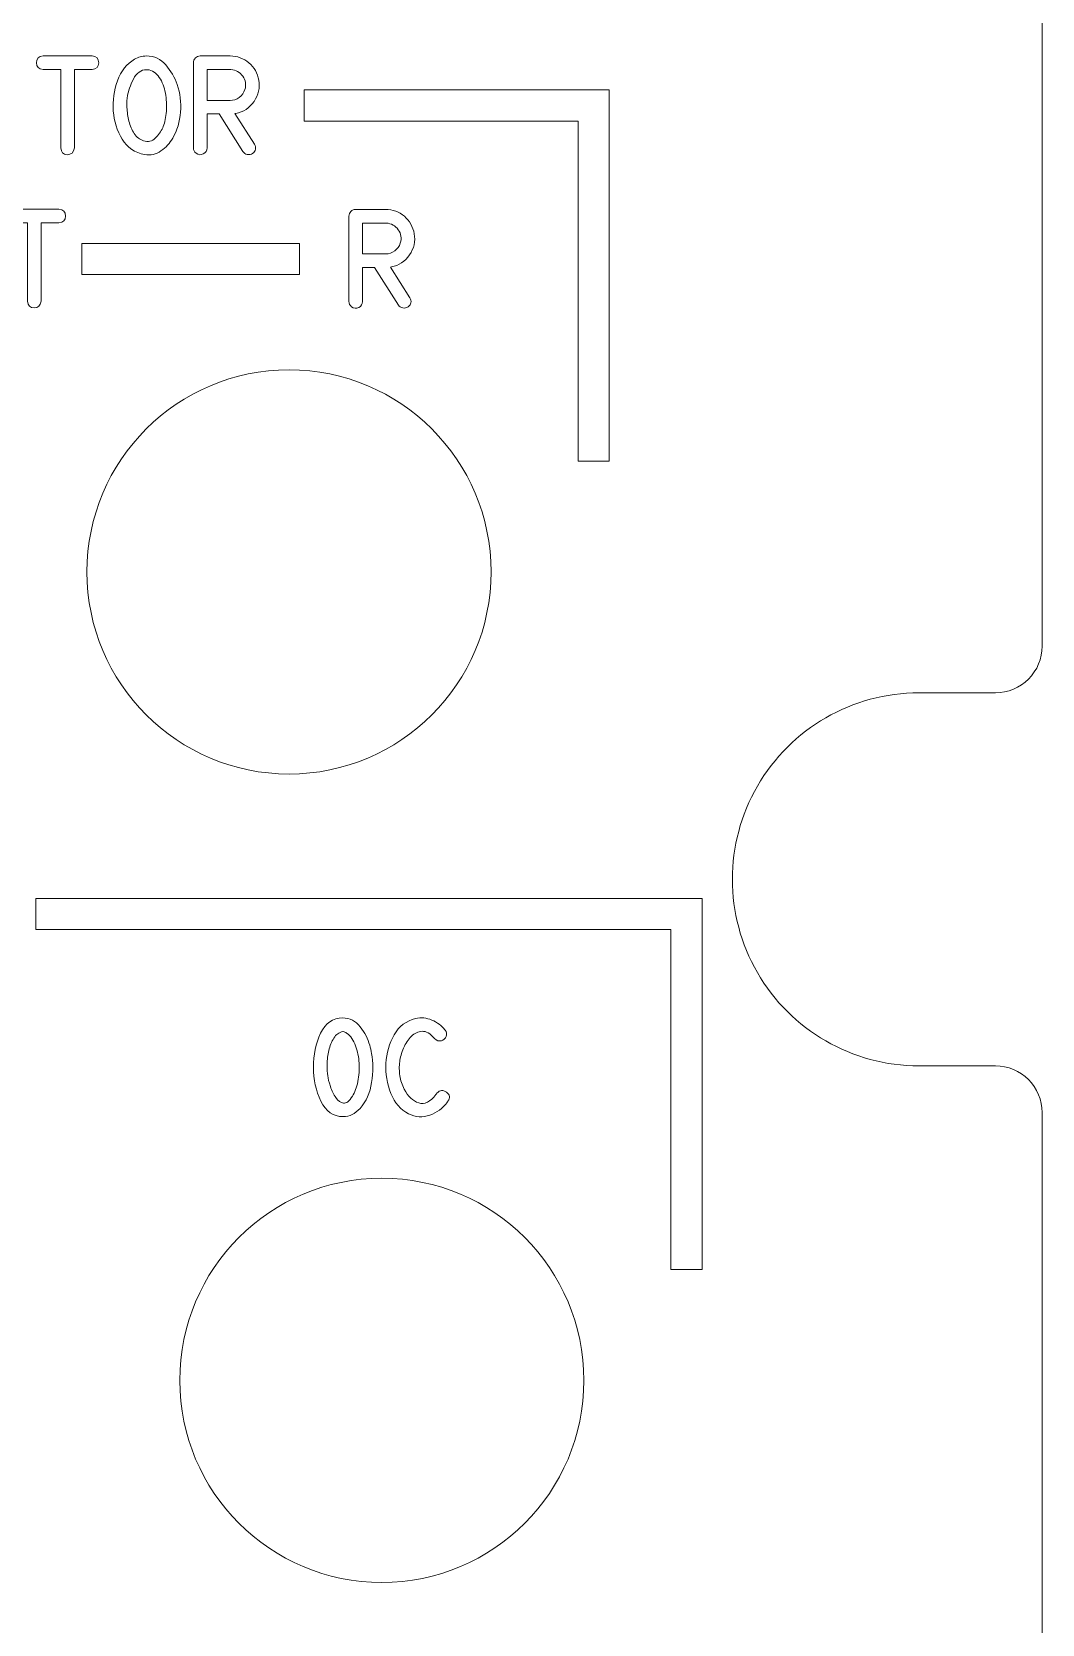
# Model space of a CAD drawing. Header units: millimetres. Extents: x -72 to 72, y -123 to 123.
# Drawn here: x 39.7 to 72.2, y -66.8 to -15.6 of the extents above; entities that cross this region are included whole.
import ezdxf

# ---------------------------------------------------------------- set-up
doc = ezdxf.new("R2010")
doc.units = ezdxf.units.MM
doc.header["$MEASUREMENT"] = 0
doc.layers.add('Layer 1', color=7, linetype='Continuous')

msp = doc.modelspace()

# ---------------------------------------------------------------- linework, layer by layer
at = {"layer": 'Layer 1', "color": 240, "lineweight": 9}
msp.add_lwpolyline([(41.3339, -23.4137), (48.3339, -23.4137), (48.3339, -22.4137), (41.3339, -22.4137), (41.3339, -23.4137)], close=True, dxfattribs=at)
at = {"layer": 'Layer 1', "color": 250, "lineweight": 9}
for centre in [(48, -32.975), (50.9853, -58.975)]:
    msp.add_ellipse(centre, major_axis=(0, 6.5), ratio=1, dxfattribs=at)
at = {"layer": 'Layer 1', "lineweight": 9}
msp.add_open_spline([(70.725, 123.025), (70.725, 123.025), (-70.725, 123.025), (-70.725, 123.025), (-70.725, 123.025), (-71.1231, 123.0247), (-71.5047, 122.8663), (-71.786, 122.5847), (-71.786, 122.5847), (-72.0673, 122.303), (-72.2252, 121.923), (-72.225, 121.525), (-72.225, 121.525), (-72.225, 121.525), (-72.225, 117.0375), (-72.225, 117.0375), (-72.225, 117.0375), (-72.2247, 116.6394), (-72.0664, 116.2577), (-71.7847, 115.9764), (-71.7847, 115.9764), (-71.503, 115.6951), (-71.1231, 115.5372), (-70.725, 115.5375), (-70.725, 115.5375), (-70.725, 115.5375), (-68.2625, 115.5375), (-68.2625, 115.5375), (-68.2625, 115.5375), (-66.1189, 115.5375), (-64.1381, 114.3939), (-63.0663, 112.5375), (-63.0663, 112.5375), (-61.9945, 110.6811), (-61.9945, 108.3939), (-63.0663, 106.5375), (-63.0663, 106.5375), (-64.1381, 104.6811), (-66.1189, 103.5375), (-68.2625, 103.5375), (-68.2625, 103.5375), (-68.2625, 103.5375), (-70.725, 103.5375), (-70.725, 103.5375), (-70.725, 103.5375), (-71.1231, 103.5372), (-71.5047, 103.3788), (-71.786, 103.0972), (-71.786, 103.0972), (-72.0673, 102.8155), (-72.2252, 102.4355), (-72.225, 102.0375), (-72.225, 102.0375), (-72.225, 102.0375), (-72.225, 50.3625), (-72.225, 50.3625), (-72.225, 50.3625), (-72.2247, 49.9644), (-72.0664, 49.5827), (-71.7847, 49.3014), (-71.7847, 49.3014), (-71.503, 49.0201), (-71.1231, 48.8622), (-70.725, 48.8625), (-70.725, 48.8625), (-70.725, 48.8625), (-68.2625, 48.8625), (-68.2625, 48.8625), (-68.2625, 48.8625), (-66.1189, 48.8625), (-64.1381, 47.7189), (-63.0663, 45.8625), (-63.0663, 45.8625), (-61.9945, 44.0061), (-61.9945, 41.7189), (-63.0663, 39.8625), (-63.0663, 39.8625), (-64.1381, 38.0061), (-66.1189, 36.8625), (-68.2625, 36.8625), (-68.2625, 36.8625), (-68.2625, 36.8625), (-70.725, 36.8625), (-70.725, 36.8625), (-70.725, 36.8625), (-71.1231, 36.8622), (-71.5047, 36.7038), (-71.786, 36.4222), (-71.786, 36.4222), (-72.0673, 36.1405), (-72.2252, 35.7605), (-72.225, 35.3625), (-72.225, 35.3625), (-72.225, 35.3625), (-72.225, -35.3625), (-72.225, -35.3625), (-72.225, -35.3625), (-72.2247, -35.7606), (-72.0664, -36.1423), (-71.7847, -36.4236), (-71.7847, -36.4236), (-71.503, -36.7049), (-71.1231, -36.8628), (-70.725, -36.8625), (-70.725, -36.8625), (-70.725, -36.8625), (-68.2625, -36.8625), (-68.2625, -36.8625), (-68.2625, -36.8625), (-66.1189, -36.8625), (-64.1381, -38.0061), (-63.0663, -39.8625), (-63.0663, -39.8625), (-61.9945, -41.7189), (-61.9945, -44.0061), (-63.0663, -45.8625), (-63.0663, -45.8625), (-64.1381, -47.7189), (-66.1189, -48.8625), (-68.2625, -48.8625), (-68.2625, -48.8625), (-68.2625, -48.8625), (-70.725, -48.8625), (-70.725, -48.8625), (-70.725, -48.8625), (-71.1231, -48.8628), (-71.5047, -49.0212), (-71.786, -49.3028), (-71.786, -49.3028), (-72.0673, -49.5845), (-72.2252, -49.9645), (-72.225, -50.3625), (-72.225, -50.3625), (-72.225, -50.3625), (-72.225, -102.0375), (-72.225, -102.0375), (-72.225, -102.0375), (-72.2247, -102.4356), (-72.0664, -102.8173), (-71.7847, -103.0986), (-71.7847, -103.0986), (-71.503, -103.3799), (-71.1231, -103.5378), (-70.725, -103.5375), (-70.725, -103.5375), (-70.725, -103.5375), (-68.2625, -103.5375), (-68.2625, -103.5375), (-68.2625, -103.5375), (-66.1189, -103.5375), (-64.1381, -104.6811), (-63.0663, -106.5375), (-63.0663, -106.5375), (-61.9945, -108.3939), (-61.9945, -110.6811), (-63.0663, -112.5375), (-63.0663, -112.5375), (-64.1381, -114.3939), (-66.1189, -115.5375), (-68.2625, -115.5375), (-68.2625, -115.5375), (-68.2625, -115.5375), (-70.725, -115.5375), (-70.725, -115.5375), (-70.725, -115.5375), (-71.1231, -115.5378), (-71.5047, -115.6962), (-71.786, -115.9778), (-71.786, -115.9778), (-72.0673, -116.2595), (-72.2252, -116.6395), (-72.225, -117.0375), (-72.225, -117.0375), (-72.225, -117.0375), (-72.225, -121.525), (-72.225, -121.525), (-72.225, -121.525), (-72.2247, -121.9231), (-72.0664, -122.3048), (-71.7847, -122.5861), (-71.7847, -122.5861), (-71.503, -122.8674), (-71.1231, -123.0253), (-70.725, -123.025), (-70.725, -123.025), (-70.725, -123.025), (70.725, -123.025), (70.725, -123.025), (70.725, -123.025), (71.1231, -123.0248), (71.5048, -122.8664), (71.7861, -122.5847), (71.7861, -122.5847), (72.0674, -122.3031), (72.2253, -121.9231), (72.225, -121.525), (72.225, -121.525), (72.225, -121.525), (72.225, -117.0375), (72.225, -117.0375), (72.225, -117.0375), (72.2248, -116.6395), (72.0664, -116.2578), (71.7847, -115.9765), (71.7847, -115.9765), (71.5031, -115.6952), (71.1231, -115.5373), (70.725, -115.5375), (70.725, -115.5375), (70.725, -115.5375), (68.2625, -115.5375), (68.2625, -115.5375), (68.2625, -115.5375), (66.1189, -115.5375), (64.1382, -114.3939), (63.0664, -112.5375), (63.0664, -112.5375), (61.9946, -110.6811), (61.9946, -108.3939), (63.0664, -106.5375), (63.0664, -106.5375), (64.1382, -104.6811), (66.1189, -103.5375), (68.2625, -103.5375), (68.2625, -103.5375), (68.2625, -103.5375), (70.725, -103.5375), (70.725, -103.5375), (70.725, -103.5375), (71.1231, -103.5373), (71.5048, -103.3789), (71.7861, -103.0972), (71.7861, -103.0972), (72.0674, -102.8156), (72.2253, -102.4356), (72.225, -102.0375), (72.225, -102.0375), (72.225, -102.0375), (72.225, -50.3625), (72.225, -50.3625), (72.225, -50.3625), (72.2248, -49.9645), (72.0664, -49.5828), (71.7847, -49.3015), (71.7847, -49.3015), (71.5031, -49.0202), (71.1231, -48.8623), (70.725, -48.8625), (70.725, -48.8625), (70.725, -48.8625), (68.2625, -48.8625), (68.2625, -48.8625), (68.2625, -48.8625), (66.1189, -48.8625), (64.1382, -47.7189), (63.0664, -45.8625), (63.0664, -45.8625), (61.9946, -44.0061), (61.9946, -41.7189), (63.0664, -39.8625), (63.0664, -39.8625), (64.1382, -38.0061), (66.1189, -36.8625), (68.2625, -36.8625), (68.2625, -36.8625), (68.2625, -36.8625), (70.725, -36.8625), (70.725, -36.8625), (70.725, -36.8625), (71.1231, -36.8623), (71.5048, -36.7039), (71.7861, -36.4222), (71.7861, -36.4222), (72.0674, -36.1406), (72.2253, -35.7606), (72.225, -35.3625), (72.225, -35.3625), (72.225, -35.3625), (72.225, 35.3625), (72.225, 35.3625), (72.225, 35.3625), (72.2248, 35.7605), (72.0664, 36.1422), (71.7847, 36.4235), (71.7847, 36.4235), (71.5031, 36.7048), (71.1231, 36.8627), (70.725, 36.8625), (70.725, 36.8625), (70.725, 36.8625), (68.2625, 36.8625), (68.2625, 36.8625), (68.2625, 36.8625), (66.1189, 36.8625), (64.1382, 38.0061), (63.0664, 39.8625), (63.0664, 39.8625), (61.9946, 41.7189), (61.9946, 44.0061), (63.0664, 45.8625), (63.0664, 45.8625), (64.1382, 47.7189), (66.1189, 48.8625), (68.2625, 48.8625), (68.2625, 48.8625), (68.2625, 48.8625), (70.725, 48.8625), (70.725, 48.8625), (70.725, 48.8625), (71.1231, 48.8627), (71.5048, 49.0211), (71.7861, 49.3028), (71.7861, 49.3028), (72.0674, 49.5844), (72.2253, 49.9644), (72.225, 50.3625), (72.225, 50.3625), (72.225, 50.3625), (72.225, 102.0375), (72.225, 102.0375), (72.225, 102.0375), (72.2248, 102.4355), (72.0664, 102.8172), (71.7847, 103.0985), (71.7847, 103.0985), (71.5031, 103.3798), (71.1231, 103.5377), (70.725, 103.5375), (70.725, 103.5375), (70.725, 103.5375), (68.2625, 103.5375), (68.2625, 103.5375), (68.2625, 103.5375), (66.1189, 103.5375), (64.1382, 104.6811), (63.0664, 106.5375), (63.0664, 106.5375), (61.9946, 108.3939), (61.9946, 110.6811), (63.0664, 112.5375), (63.0664, 112.5375), (64.1382, 114.3939), (66.1189, 115.5375), (68.2625, 115.5375), (68.2625, 115.5375), (68.2625, 115.5375), (70.725, 115.5375), (70.725, 115.5375), (70.725, 115.5375), (71.1231, 115.5377), (71.5048, 115.6961), (71.7861, 115.9778), (71.7861, 115.9778), (72.0674, 116.2594), (72.2253, 116.6394), (72.225, 117.0375), (72.225, 117.0375), (72.225, 117.0375), (72.225, 121.525), (72.225, 121.525), (72.225, 121.525), (72.2248, 121.923), (72.0664, 122.3047), (71.7847, 122.586), (71.7847, 122.586), (71.5031, 122.8673), (71.1231, 123.0252), (70.725, 123.025)], degree=3, knots=[0, 0, 0, 0, 0.0107527, 0.0107527, 0.0107527, 0.0107527, 0.0215054, 0.0215054, 0.0215054, 0.0215054, 0.0322581, 0.0322581, 0.0322581, 0.0322581, 0.0430108, 0.0430108, 0.0430108, 0.0430108, 0.0537634, 0.0537634, 0.0537634, 0.0537634, 0.0645161, 0.0645161, 0.0645161, 0.0645161, 0.0752688, 0.0752688, 0.0752688, 0.0752688, 0.0860215, 0.0860215, 0.0860215, 0.0860215, 0.0967742, 0.0967742, 0.0967742, 0.0967742, 0.1075269, 0.1075269, 0.1075269, 0.1075269, 0.1182796, 0.1182796, 0.1182796, 0.1182796, 0.1290323, 0.1290323, 0.1290323, 0.1290323, 0.1397849, 0.1397849, 0.1397849, 0.1397849, 0.1505376, 0.1505376, 0.1505376, 0.1505376, 0.1612903, 0.1612903, 0.1612903, 0.1612903, 0.172043, 0.172043, 0.172043, 0.172043, 0.1827957, 0.1827957, 0.1827957, 0.1827957, 0.1935484, 0.1935484, 0.1935484, 0.1935484, 0.2043011, 0.2043011, 0.2043011, 0.2043011, 0.2150538, 0.2150538, 0.2150538, 0.2150538, 0.2258065, 0.2258065, 0.2258065, 0.2258065, 0.2365591, 0.2365591, 0.2365591, 0.2365591, 0.2473118, 0.2473118, 0.2473118, 0.2473118, 0.2580645, 0.2580645, 0.2580645, 0.2580645, 0.2688172, 0.2688172, 0.2688172, 0.2688172, 0.2795699, 0.2795699, 0.2795699, 0.2795699, 0.2903226, 0.2903226, 0.2903226, 0.2903226, 0.3010753, 0.3010753, 0.3010753, 0.3010753, 0.311828, 0.311828, 0.311828, 0.311828, 0.3225806, 0.3225806, 0.3225806, 0.3225806, 0.3333333, 0.3333333, 0.3333333, 0.3333333, 0.344086, 0.344086, 0.344086, 0.344086, 0.3548387, 0.3548387, 0.3548387, 0.3548387, 0.3655914, 0.3655914, 0.3655914, 0.3655914, 0.3763441, 0.3763441, 0.3763441, 0.3763441, 0.3870968, 0.3870968, 0.3870968, 0.3870968, 0.3978495, 0.3978495, 0.3978495, 0.3978495, 0.4086022, 0.4086022, 0.4086022, 0.4086022, 0.4193548, 0.4193548, 0.4193548, 0.4193548, 0.4301075, 0.4301075, 0.4301075, 0.4301075, 0.4408602, 0.4408602, 0.4408602, 0.4408602, 0.4516129, 0.4516129, 0.4516129, 0.4516129, 0.4623656, 0.4623656, 0.4623656, 0.4623656, 0.4731183, 0.4731183, 0.4731183, 0.4731183, 0.483871, 0.483871, 0.483871, 0.483871, 0.4946237, 0.4946237, 0.4946237, 0.4946237, 0.5053763, 0.5053763, 0.5053763, 0.5053763, 0.516129, 0.516129, 0.516129, 0.516129, 0.5268817, 0.5268817, 0.5268817, 0.5268817, 0.5376344, 0.5376344, 0.5376344, 0.5376344, 0.5483871, 0.5483871, 0.5483871, 0.5483871, 0.5591398, 0.5591398, 0.5591398, 0.5591398, 0.5698925, 0.5698925, 0.5698925, 0.5698925, 0.5806452, 0.5806452, 0.5806452, 0.5806452, 0.5913978, 0.5913978, 0.5913978, 0.5913978, 0.6021505, 0.6021505, 0.6021505, 0.6021505, 0.6129032, 0.6129032, 0.6129032, 0.6129032, 0.6236559, 0.6236559, 0.6236559, 0.6236559, 0.6344086, 0.6344086, 0.6344086, 0.6344086, 0.6451613, 0.6451613, 0.6451613, 0.6451613, 0.655914, 0.655914, 0.655914, 0.655914, 0.6666667, 0.6666667, 0.6666667, 0.6666667, 0.6774194, 0.6774194, 0.6774194, 0.6774194, 0.688172, 0.688172, 0.688172, 0.688172, 0.6989247, 0.6989247, 0.6989247, 0.6989247, 0.7096774, 0.7096774, 0.7096774, 0.7096774, 0.7204301, 0.7204301, 0.7204301, 0.7204301, 0.7311828, 0.7311828, 0.7311828, 0.7311828, 0.7419355, 0.7419355, 0.7419355, 0.7419355, 0.7526882, 0.7526882, 0.7526882, 0.7526882, 0.7634409, 0.7634409, 0.7634409, 0.7634409, 0.7741935, 0.7741935, 0.7741935, 0.7741935, 0.7849462, 0.7849462, 0.7849462, 0.7849462, 0.7956989, 0.7956989, 0.7956989, 0.7956989, 0.8064516, 0.8064516, 0.8064516, 0.8064516, 0.8172043, 0.8172043, 0.8172043, 0.8172043, 0.827957, 0.827957, 0.827957, 0.827957, 0.8387097, 0.8387097, 0.8387097, 0.8387097, 0.8494624, 0.8494624, 0.8494624, 0.8494624, 0.8602151, 0.8602151, 0.8602151, 0.8602151, 0.8709677, 0.8709677, 0.8709677, 0.8709677, 0.8817204, 0.8817204, 0.8817204, 0.8817204, 0.8924731, 0.8924731, 0.8924731, 0.8924731, 0.9032258, 0.9032258, 0.9032258, 0.9032258, 0.9139785, 0.9139785, 0.9139785, 0.9139785, 0.9247312, 0.9247312, 0.9247312, 0.9247312, 0.9354839, 0.9354839, 0.9354839, 0.9354839, 0.9462366, 0.9462366, 0.9462366, 0.9462366, 0.9569892, 0.9569892, 0.9569892, 0.9569892, 0.9677419, 0.9677419, 0.9677419, 0.9677419, 0.9784946, 0.9784946, 0.9784946, 0.9784946, 1, 1, 1, 1], dxfattribs=at)
at = {"layer": 'Layer 1', "color": 240, "lineweight": 9}
for points, knots in [([(40.6595, -19.3406), (40.6595, -19.3406), (40.6595, -16.8197), (40.6595, -16.8197), (40.6595, -16.8197), (40.6595, -16.8197), (40.0907, -16.8197), (40.0907, -16.8197), (40.0907, -16.8197), (39.9462, -16.8086), (39.8737, -16.7356), (39.8742, -16.6022), (39.8742, -16.6022), (39.8748, -16.4683), (39.9473, -16.3948), (40.0907, -16.3826), (40.0907, -16.3826), (40.0907, -16.3826), (41.6644, -16.3826), (41.6644, -16.3826), (41.6644, -16.3826), (41.8067, -16.3937), (41.8787, -16.4673), (41.8792, -16.6022), (41.8792, -16.6022), (41.8798, -16.7366), (41.8078, -16.8096), (41.6644, -16.8197), (41.6644, -16.8197), (41.6644, -16.8197), (41.0971, -16.8197), (41.0971, -16.8197), (41.0971, -16.8197), (41.0971, -16.8197), (41.0971, -19.3406), (41.0971, -19.3406), (41.0971, -19.3406), (41.0733, -19.4872), (40.9971, -19.5597), (40.868, -19.5576), (40.868, -19.5576), (40.7394, -19.5555), (40.6701, -19.483), (40.6595, -19.3406)], [0, 0, 0, 0, 0.0833333, 0.0833333, 0.0833333, 0.0833333, 0.1666667, 0.1666667, 0.1666667, 0.1666667, 0.25, 0.25, 0.25, 0.25, 0.3333333, 0.3333333, 0.3333333, 0.3333333, 0.4166667, 0.4166667, 0.4166667, 0.4166667, 0.5, 0.5, 0.5, 0.5, 0.5833333, 0.5833333, 0.5833333, 0.5833333, 0.6666667, 0.6666667, 0.6666667, 0.6666667, 0.75, 0.75, 0.75, 0.75, 0.8333333, 0.8333333, 0.8333333, 0.8333333, 1, 1, 1, 1]), ([(44.4039, -17.2959), (44.4986, -17.5822), (44.5346, -17.8791), (44.5113, -18.1871), (44.5113, -18.1871), (44.488, -18.495), (44.4033, -18.776), (44.2578, -19.0305), (44.2578, -19.0305), (44.1657, -19.1888), (44.0403, -19.3232), (43.881, -19.4338), (43.881, -19.4338), (43.7218, -19.5444), (43.5461, -19.583), (43.354, -19.5497), (43.354, -19.5497), (43.0407, -19.4952), (42.801, -19.3316), (42.6349, -19.0602), (42.6349, -19.0602), (42.4682, -18.7882), (42.3729, -18.4855), (42.3486, -18.1521), (42.3486, -18.1521), (42.3242, -17.8188), (42.3692, -17.4944), (42.4835, -17.1779), (42.4835, -17.1779), (42.5978, -16.8615), (42.7799, -16.6318), (43.0301, -16.4879), (43.0301, -16.4879), (43.1519, -16.4175), (43.2799, -16.3826), (43.4127, -16.3826), (43.4127, -16.3826), (43.6673, -16.3826), (43.8747, -16.4784), (44.0361, -16.6699), (44.0361, -16.6699), (44.1975, -16.862), (44.3197, -17.0705), (44.4039, -17.2959)], [0, 0, 0, 0, 0.0833333, 0.0833333, 0.0833333, 0.0833333, 0.1666667, 0.1666667, 0.1666667, 0.1666667, 0.25, 0.25, 0.25, 0.25, 0.3333333, 0.3333333, 0.3333333, 0.3333333, 0.4166667, 0.4166667, 0.4166667, 0.4166667, 0.5, 0.5, 0.5, 0.5, 0.5833333, 0.5833333, 0.5833333, 0.5833333, 0.6666667, 0.6666667, 0.6666667, 0.6666667, 0.75, 0.75, 0.75, 0.75, 0.8333333, 0.8333333, 0.8333333, 0.8333333, 1, 1, 1, 1]), ([(46.8856, -19.221), (46.9518, -19.338), (46.9332, -19.4359), (46.8301, -19.5158), (46.8301, -19.5158), (46.7803, -19.5507), (46.7232, -19.5629), (46.6586, -19.5512), (46.6586, -19.5512), (46.594, -19.5401), (46.547, -19.5079), (46.5168, -19.4555), (46.5168, -19.4555), (46.5168, -19.4555), (45.7527, -18.2474), (45.7527, -18.2474), (45.7527, -18.2474), (45.7527, -18.2474), (45.3648, -18.2474), (45.3648, -18.2474), (45.3648, -18.2474), (45.3648, -18.2474), (45.3648, -19.3391), (45.3648, -19.3391), (45.3648, -19.3391), (45.3648, -19.429), (45.324, -19.4936), (45.2426, -19.5338), (45.2426, -19.5338), (45.1605, -19.5735), (45.0843, -19.5661), (45.0129, -19.511), (45.0129, -19.511), (44.9563, -19.4687), (44.9277, -19.4115), (44.9277, -19.3391), (44.9277, -19.3391), (44.9277, -19.3391), (44.9277, -16.5996), (44.9277, -16.5996), (44.9277, -16.5996), (44.9277, -16.5398), (44.9489, -16.4884), (44.9907, -16.4461), (44.9907, -16.4461), (45.0325, -16.4038), (45.0838, -16.3826), (45.1447, -16.3826), (45.1447, -16.3826), (45.1447, -16.3826), (46.1072, -16.3826), (46.1072, -16.3826), (46.1072, -16.3826), (46.339, -16.3826), (46.5401, -16.4562), (46.7105, -16.6033), (46.7105, -16.6033), (46.8809, -16.7509), (46.9872, -16.9377), (47.0285, -17.1642), (47.0285, -17.1642), (47.0719, -17.4071), (47.0206, -17.6341), (46.874, -17.8452), (46.874, -17.8452), (46.7279, -18.0569), (46.5337, -18.1849), (46.2919, -18.2304), (46.2919, -18.2304), (46.2919, -18.2304), (46.2623, -18.2352), (46.2623, -18.2352), (46.2623, -18.2352), (46.2623, -18.2352), (46.8856, -19.221), (46.8856, -19.221)], [0, 0, 0, 0, 0.05, 0.05, 0.05, 0.05, 0.1, 0.1, 0.1, 0.1, 0.15, 0.15, 0.15, 0.15, 0.2, 0.2, 0.2, 0.2, 0.25, 0.25, 0.25, 0.25, 0.3, 0.3, 0.3, 0.3, 0.35, 0.35, 0.35, 0.35, 0.4, 0.4, 0.4, 0.4, 0.45, 0.45, 0.45, 0.45, 0.5, 0.5, 0.5, 0.5, 0.55, 0.55, 0.55, 0.55, 0.6, 0.6, 0.6, 0.6, 0.65, 0.65, 0.65, 0.65, 0.7, 0.7, 0.7, 0.7, 0.75, 0.75, 0.75, 0.75, 0.8, 0.8, 0.8, 0.8, 0.85, 0.85, 0.85, 0.85, 0.9, 0.9, 0.9, 0.9, 1, 1, 1, 1]), ([(43.4254, -16.8229), (43.2355, -16.8229), (43.0915, -16.925), (42.9936, -17.1298), (42.9936, -17.1298), (42.8957, -17.3346), (42.8344, -17.5092), (42.8084, -17.6537), (42.8084, -17.6537), (42.7888, -17.7595), (42.7814, -17.887), (42.7867, -18.0368), (42.7867, -18.0368), (42.792, -18.1865), (42.8137, -18.3347), (42.8518, -18.4807), (42.8518, -18.4807), (42.8899, -18.6273), (42.9476, -18.7591), (43.0238, -18.876), (43.0238, -18.876), (43.1005, -18.9935), (43.2005, -19.0713), (43.3244, -19.1094), (43.3244, -19.1094), (43.4694, -19.1549), (43.5942, -19.1263), (43.699, -19.0237), (43.699, -19.0237), (43.8038, -18.9205), (43.8832, -18.8115), (43.9371, -18.6956), (43.9371, -18.6956), (43.9916, -18.5765), (44.0292, -18.4209), (44.0493, -18.2273), (44.0493, -18.2273), (44.0694, -18.0341), (44.0647, -17.841), (44.0356, -17.6484), (44.0356, -17.6484), (44.0059, -17.4557), (43.9483, -17.2822), (43.8625, -17.1277), (43.8625, -17.1277), (43.7768, -16.9731), (43.6546, -16.8747), (43.4969, -16.8324), (43.4969, -16.8324), (43.4762, -16.826), (43.4524, -16.8229), (43.4254, -16.8229)], [0, 0, 0, 0, 0.0714286, 0.0714286, 0.0714286, 0.0714286, 0.1428571, 0.1428571, 0.1428571, 0.1428571, 0.2142857, 0.2142857, 0.2142857, 0.2142857, 0.2857143, 0.2857143, 0.2857143, 0.2857143, 0.3571429, 0.3571429, 0.3571429, 0.3571429, 0.4285714, 0.4285714, 0.4285714, 0.4285714, 0.5, 0.5, 0.5, 0.5, 0.5714286, 0.5714286, 0.5714286, 0.5714286, 0.6428571, 0.6428571, 0.6428571, 0.6428571, 0.7142857, 0.7142857, 0.7142857, 0.7142857, 0.7857143, 0.7857143, 0.7857143, 0.7857143, 0.8571429, 0.8571429, 0.8571429, 0.8571429, 1, 1, 1, 1]), ([(46.1072, -17.8119), (46.213, -17.8119), (46.3104, -17.7801), (46.3998, -17.7156), (46.3998, -17.7156), (46.4893, -17.6515), (46.5491, -17.5679), (46.5803, -17.4647), (46.5803, -17.4647), (46.629, -17.3055), (46.6067, -17.1615), (46.5136, -17.0329), (46.5136, -17.0329), (46.4205, -16.9044), (46.2924, -16.8334), (46.1294, -16.8197), (46.1294, -16.8197), (46.1294, -16.8197), (45.3648, -16.8197), (45.3648, -16.8197), (45.3648, -16.8197), (45.3648, -16.8197), (45.3648, -17.8119), (45.3648, -17.8119), (45.3648, -17.8119), (45.3648, -17.8119), (46.1072, -17.8119), (46.1072, -17.8119)], [0, 0, 0, 0, 0.125, 0.125, 0.125, 0.125, 0.25, 0.25, 0.25, 0.25, 0.375, 0.375, 0.375, 0.375, 0.5, 0.5, 0.5, 0.5, 0.625, 0.625, 0.625, 0.625, 0.75, 0.75, 0.75, 0.75, 1, 1, 1, 1]), ([(58.3001, -18.4751), (58.3001, -18.4751), (58.3001, -29.4137), (58.3001, -29.4137), (58.3001, -29.4137), (58.3001, -29.4137), (57.3001, -29.4137), (57.3001, -29.4137), (57.3001, -29.4137), (57.3001, -29.4137), (57.3001, -18.4751), (57.3001, -18.4751), (57.3001, -18.4751), (57.3001, -18.4751), (48.491, -18.4751), (48.491, -18.4751), (48.491, -18.4751), (48.491, -18.4751), (48.491, -17.4751), (48.491, -17.4751), (48.491, -17.4751), (48.491, -17.4751), (57.3001, -17.4751), (57.3001, -17.4751), (57.3001, -17.4751), (57.3001, -17.4751), (58.3001, -17.4751), (58.3001, -17.4751), (58.3001, -17.4751), (58.3001, -17.4751), (58.3001, -18.4751), (58.3001, -18.4751)], [0, 0, 0, 0, 0.1111111, 0.1111111, 0.1111111, 0.1111111, 0.2222222, 0.2222222, 0.2222222, 0.2222222, 0.3333333, 0.3333333, 0.3333333, 0.3333333, 0.4444444, 0.4444444, 0.4444444, 0.4444444, 0.5555556, 0.5555556, 0.5555556, 0.5555556, 0.6666667, 0.6666667, 0.6666667, 0.6666667, 0.7777778, 0.7777778, 0.7777778, 0.7777778, 1, 1, 1, 1]), ([(39.5901, -24.2681), (39.5901, -24.2681), (39.5901, -21.7472), (39.5901, -21.7472), (39.5901, -21.7472), (39.5901, -21.7472), (39.0213, -21.7472), (39.0213, -21.7472), (39.0213, -21.7472), (38.8768, -21.7361), (38.8043, -21.6631), (38.8048, -21.5297), (38.8048, -21.5297), (38.8054, -21.3958), (38.8779, -21.3223), (39.0213, -21.3101), (39.0213, -21.3101), (39.0213, -21.3101), (40.595, -21.3101), (40.595, -21.3101), (40.595, -21.3101), (40.7373, -21.3212), (40.8093, -21.3948), (40.8098, -21.5297), (40.8098, -21.5297), (40.8104, -21.6641), (40.7384, -21.7371), (40.595, -21.7472), (40.595, -21.7472), (40.595, -21.7472), (40.0277, -21.7472), (40.0277, -21.7472), (40.0277, -21.7472), (40.0277, -21.7472), (40.0277, -24.2681), (40.0277, -24.2681), (40.0277, -24.2681), (40.0039, -24.4147), (39.9277, -24.4872), (39.7986, -24.4851), (39.7986, -24.4851), (39.67, -24.483), (39.6007, -24.4105), (39.5901, -24.2681)], [0, 0, 0, 0, 0.0833333, 0.0833333, 0.0833333, 0.0833333, 0.1666667, 0.1666667, 0.1666667, 0.1666667, 0.25, 0.25, 0.25, 0.25, 0.3333333, 0.3333333, 0.3333333, 0.3333333, 0.4166667, 0.4166667, 0.4166667, 0.4166667, 0.5, 0.5, 0.5, 0.5, 0.5833333, 0.5833333, 0.5833333, 0.5833333, 0.6666667, 0.6666667, 0.6666667, 0.6666667, 0.75, 0.75, 0.75, 0.75, 0.8333333, 0.8333333, 0.8333333, 0.8333333, 1, 1, 1, 1]), ([(51.8859, -24.1567), (51.9521, -24.2737), (51.9335, -24.3716), (51.8304, -24.4515), (51.8304, -24.4515), (51.7806, -24.4864), (51.7235, -24.4986), (51.6589, -24.4869), (51.6589, -24.4869), (51.5943, -24.4758), (51.5473, -24.4436), (51.5171, -24.3912), (51.5171, -24.3912), (51.5171, -24.3912), (50.753, -23.1831), (50.753, -23.1831), (50.753, -23.1831), (50.753, -23.1831), (50.3651, -23.1831), (50.3651, -23.1831), (50.3651, -23.1831), (50.3651, -23.1831), (50.3651, -24.2748), (50.3651, -24.2748), (50.3651, -24.2748), (50.3651, -24.3647), (50.3243, -24.4293), (50.2429, -24.4695), (50.2429, -24.4695), (50.1608, -24.5092), (50.0846, -24.5018), (50.0132, -24.4467), (50.0132, -24.4467), (49.9566, -24.4044), (49.928, -24.3472), (49.928, -24.2748), (49.928, -24.2748), (49.928, -24.2748), (49.928, -21.5353), (49.928, -21.5353), (49.928, -21.5353), (49.928, -21.4755), (49.9492, -21.4241), (49.991, -21.3818), (49.991, -21.3818), (50.0328, -21.3395), (50.0841, -21.3183), (50.145, -21.3183), (50.145, -21.3183), (50.145, -21.3183), (51.1075, -21.3183), (51.1075, -21.3183), (51.1075, -21.3183), (51.3393, -21.3183), (51.5404, -21.3919), (51.7108, -21.539), (51.7108, -21.539), (51.8812, -21.6866), (51.9875, -21.8734), (52.0288, -22.0999), (52.0288, -22.0999), (52.0722, -22.3428), (52.0209, -22.5698), (51.8743, -22.7809), (51.8743, -22.7809), (51.7282, -22.9926), (51.534, -23.1206), (51.2922, -23.1661), (51.2922, -23.1661), (51.2922, -23.1661), (51.2626, -23.1709), (51.2626, -23.1709), (51.2626, -23.1709), (51.2626, -23.1709), (51.8859, -24.1567), (51.8859, -24.1567)], [0, 0, 0, 0, 0.05, 0.05, 0.05, 0.05, 0.1, 0.1, 0.1, 0.1, 0.15, 0.15, 0.15, 0.15, 0.2, 0.2, 0.2, 0.2, 0.25, 0.25, 0.25, 0.25, 0.3, 0.3, 0.3, 0.3, 0.35, 0.35, 0.35, 0.35, 0.4, 0.4, 0.4, 0.4, 0.45, 0.45, 0.45, 0.45, 0.5, 0.5, 0.5, 0.5, 0.55, 0.55, 0.55, 0.55, 0.6, 0.6, 0.6, 0.6, 0.65, 0.65, 0.65, 0.65, 0.7, 0.7, 0.7, 0.7, 0.75, 0.75, 0.75, 0.75, 0.8, 0.8, 0.8, 0.8, 0.85, 0.85, 0.85, 0.85, 0.9, 0.9, 0.9, 0.9, 1, 1, 1, 1]), ([(51.1075, -22.7476), (51.2133, -22.7476), (51.3107, -22.7158), (51.4001, -22.6513), (51.4001, -22.6513), (51.4896, -22.5872), (51.5494, -22.5036), (51.5806, -22.4004), (51.5806, -22.4004), (51.6293, -22.2412), (51.607, -22.0972), (51.5139, -21.9686), (51.5139, -21.9686), (51.4208, -21.8401), (51.2927, -21.7691), (51.1297, -21.7554), (51.1297, -21.7554), (51.1297, -21.7554), (50.3651, -21.7554), (50.3651, -21.7554), (50.3651, -21.7554), (50.3651, -21.7554), (50.3651, -22.7476), (50.3651, -22.7476), (50.3651, -22.7476), (50.3651, -22.7476), (51.1075, -22.7476), (51.1075, -22.7476)], [0, 0, 0, 0, 0.125, 0.125, 0.125, 0.125, 0.25, 0.25, 0.25, 0.25, 0.375, 0.375, 0.375, 0.375, 0.5, 0.5, 0.5, 0.5, 0.625, 0.625, 0.625, 0.625, 0.75, 0.75, 0.75, 0.75, 1, 1, 1, 1]), ([(61.2854, -44.4751), (61.2854, -44.4751), (61.2854, -55.4137), (61.2854, -55.4137), (61.2854, -55.4137), (61.2854, -55.4137), (60.2854, -55.4137), (60.2854, -55.4137), (60.2854, -55.4137), (60.2854, -55.4137), (60.2854, -44.4751), (60.2854, -44.4751), (60.2854, -44.4751), (60.2854, -44.4751), (51.4763, -44.4751), (51.4763, -44.4751), (51.4763, -44.4751), (51.4763, -44.4751), (39.857, -44.4751), (39.857, -44.4751), (39.857, -44.4751), (39.857, -44.4751), (39.857, -43.4751), (39.857, -43.4751), (39.857, -43.4751), (39.857, -43.4751), (51.4763, -43.4751), (51.4763, -43.4751), (51.4763, -43.4751), (51.4763, -43.4751), (61.2854, -43.4751), (61.2854, -43.4751), (61.2854, -43.4751), (61.2854, -43.4751), (61.2854, -44.4751), (61.2854, -44.4751)], [0, 0, 0, 0, 0.1, 0.1, 0.1, 0.1, 0.2, 0.2, 0.2, 0.2, 0.3, 0.3, 0.3, 0.3, 0.4, 0.4, 0.4, 0.4, 0.5, 0.5, 0.5, 0.5, 0.6, 0.6, 0.6, 0.6, 0.7, 0.7, 0.7, 0.7, 0.8, 0.8, 0.8, 0.8, 1, 1, 1, 1]), ([(49.7225, -47.3183), (49.9542, -47.3183), (50.1432, -47.4146), (50.2903, -47.6067), (50.2903, -47.6067), (50.4368, -47.7988), (50.5384, -47.994), (50.5956, -48.1925), (50.5956, -48.1925), (50.6194, -48.2793), (50.64, -48.3703), (50.6575, -48.4655), (50.6575, -48.4655), (50.7104, -48.7476), (50.7104, -49.0566), (50.658, -49.3926), (50.658, -49.3926), (50.6062, -49.7287), (50.4824, -50.007), (50.2871, -50.2282), (50.2871, -50.2282), (50.1299, -50.4049), (49.9479, -50.4933), (49.7415, -50.4933), (49.7415, -50.4933), (49.424, -50.4933), (49.1854, -50.3277), (49.0261, -49.9969), (49.0261, -49.9969), (48.8663, -49.6662), (48.7853, -49.3027), (48.7843, -48.9058), (48.7843, -48.9058), (48.7827, -48.5089), (48.8599, -48.1449), (49.0155, -47.8141), (49.0155, -47.8141), (49.1716, -47.4834), (49.4076, -47.3183), (49.7225, -47.3183)], [0, 0, 0, 0, 0.0909091, 0.0909091, 0.0909091, 0.0909091, 0.1818182, 0.1818182, 0.1818182, 0.1818182, 0.2727273, 0.2727273, 0.2727273, 0.2727273, 0.3636364, 0.3636364, 0.3636364, 0.3636364, 0.4545455, 0.4545455, 0.4545455, 0.4545455, 0.5454545, 0.5454545, 0.5454545, 0.5454545, 0.6363636, 0.6363636, 0.6363636, 0.6363636, 0.7272727, 0.7272727, 0.7272727, 0.7272727, 0.8181818, 0.8181818, 0.8181818, 0.8181818, 1, 1, 1, 1]), ([(53.1112, -49.9969), (53.1112, -49.9969), (53.0975, -50.0176), (53.0975, -50.0176), (53.0975, -50.0176), (53.0943, -50.0213), (53.0917, -50.025), (53.0896, -50.0282), (53.0896, -50.0282), (53.088, -50.0313), (53.0858, -50.0345), (53.0837, -50.0377), (53.0837, -50.0377), (52.9419, -50.2287), (52.7562, -50.3647), (52.526, -50.4462), (52.526, -50.4462), (52.2963, -50.5272), (52.0698, -50.5124), (51.8465, -50.4018), (51.8465, -50.4018), (51.5872, -50.2726), (51.3967, -50.0536), (51.275, -49.7445), (51.275, -49.7445), (51.1539, -49.4355), (51.1015, -49.1143), (51.1184, -48.7809), (51.1184, -48.7809), (51.1359, -48.4475), (51.2237, -48.1417), (51.3819, -47.8623), (51.3819, -47.8623), (51.5407, -47.5834), (51.7709, -47.4088), (52.073, -47.3384), (52.073, -47.3384), (52.2466, -47.2982), (52.4196, -47.3151), (52.5921, -47.3887), (52.5921, -47.3887), (52.7646, -47.4628), (52.9065, -47.5665), (53.0171, -47.6998), (53.0171, -47.6998), (53.0181, -47.6998), (53.0208, -47.703), (53.0245, -47.7104), (53.0245, -47.7104), (53.0721, -47.7723), (53.0821, -47.8406), (53.0541, -47.9141), (53.0541, -47.9141), (53.0261, -47.9882), (52.9753, -48.0343), (52.9006, -48.0533), (52.9006, -48.0533), (52.8213, -48.0739), (52.7477, -48.0501), (52.6805, -47.9819), (52.6805, -47.9819), (52.5419, -47.8205), (52.4085, -47.7432), (52.2805, -47.749), (52.2805, -47.749), (52.1524, -47.7554), (52.0376, -47.8083), (51.9365, -47.9073), (51.9365, -47.9073), (51.8349, -48.0067), (51.7508, -48.1337), (51.6836, -48.2888), (51.6836, -48.2888), (51.6164, -48.4438), (51.5751, -48.5888), (51.5597, -48.7243), (51.5597, -48.7243), (51.5412, -48.8751), (51.5428, -49.027), (51.565, -49.1794), (51.565, -49.1794), (51.5872, -49.3318), (51.6338, -49.4752), (51.7053, -49.6096), (51.7053, -49.6096), (51.8296, -49.8451), (51.9857, -49.9927), (52.1741, -50.052), (52.1741, -50.052), (52.363, -50.1118), (52.5472, -50.0213), (52.7271, -49.7816), (52.7271, -49.7816), (52.7355, -49.7715), (52.7451, -49.7578), (52.7567, -49.7414), (52.7567, -49.7414), (52.8535, -49.6339), (52.9562, -49.6228), (53.0642, -49.708), (53.0642, -49.708), (53.1721, -49.7932), (53.188, -49.8895), (53.1112, -49.9969)], [0, 0, 0, 0, 0.037037, 0.037037, 0.037037, 0.037037, 0.0740741, 0.0740741, 0.0740741, 0.0740741, 0.1111111, 0.1111111, 0.1111111, 0.1111111, 0.1481481, 0.1481481, 0.1481481, 0.1481481, 0.1851852, 0.1851852, 0.1851852, 0.1851852, 0.2222222, 0.2222222, 0.2222222, 0.2222222, 0.2592593, 0.2592593, 0.2592593, 0.2592593, 0.2962963, 0.2962963, 0.2962963, 0.2962963, 0.3333333, 0.3333333, 0.3333333, 0.3333333, 0.3703704, 0.3703704, 0.3703704, 0.3703704, 0.4074074, 0.4074074, 0.4074074, 0.4074074, 0.4444444, 0.4444444, 0.4444444, 0.4444444, 0.4814815, 0.4814815, 0.4814815, 0.4814815, 0.5185185, 0.5185185, 0.5185185, 0.5185185, 0.5555556, 0.5555556, 0.5555556, 0.5555556, 0.5925926, 0.5925926, 0.5925926, 0.5925926, 0.6296296, 0.6296296, 0.6296296, 0.6296296, 0.6666667, 0.6666667, 0.6666667, 0.6666667, 0.7037037, 0.7037037, 0.7037037, 0.7037037, 0.7407407, 0.7407407, 0.7407407, 0.7407407, 0.7777778, 0.7777778, 0.7777778, 0.7777778, 0.8148148, 0.8148148, 0.8148148, 0.8148148, 0.8518519, 0.8518519, 0.8518519, 0.8518519, 0.8888889, 0.8888889, 0.8888889, 0.8888889, 0.9259259, 0.9259259, 0.9259259, 0.9259259, 1, 1, 1, 1]), ([(49.7336, -47.757), (49.6108, -47.7818), (49.5129, -47.8522), (49.4415, -47.9681), (49.4415, -47.9681), (49.3695, -48.0835), (49.3166, -48.2152), (49.2822, -48.3634), (49.2822, -48.3634), (49.2483, -48.511), (49.2298, -48.6603), (49.2266, -48.8111), (49.2266, -48.8111), (49.2235, -48.9619), (49.2293, -49.0847), (49.2436, -49.1788), (49.2436, -49.1788), (49.2563, -49.2677), (49.2854, -49.382), (49.3319, -49.5223), (49.3319, -49.5223), (49.3785, -49.662), (49.4373, -49.7826), (49.5082, -49.8832), (49.5082, -49.8832), (49.5785, -49.9842), (49.6595, -50.0419), (49.7505, -50.0567), (49.7505, -50.0567), (49.8415, -50.0721), (49.9384, -49.9985), (50.0405, -49.8377), (50.0405, -49.8377), (50.1183, -49.7133), (50.176, -49.5556), (50.2141, -49.3646), (50.2141, -49.3646), (50.2522, -49.1736), (50.2659, -48.9783), (50.2543, -48.7788), (50.2543, -48.7788), (50.2432, -48.5793), (50.2051, -48.3909), (50.1405, -48.2142), (50.1405, -48.2142), (50.076, -48.0374), (49.9807, -47.9014), (49.8542, -47.8051), (49.8542, -47.8051), (49.8161, -47.7781), (49.7802, -47.7623), (49.7458, -47.757), (49.7458, -47.757), (49.7447, -47.757), (49.7436, -47.757), (49.7421, -47.757), (49.7421, -47.757), (49.7405, -47.757), (49.7378, -47.757), (49.7336, -47.757)], [0, 0, 0, 0, 0.0625, 0.0625, 0.0625, 0.0625, 0.125, 0.125, 0.125, 0.125, 0.1875, 0.1875, 0.1875, 0.1875, 0.25, 0.25, 0.25, 0.25, 0.3125, 0.3125, 0.3125, 0.3125, 0.375, 0.375, 0.375, 0.375, 0.4375, 0.4375, 0.4375, 0.4375, 0.5, 0.5, 0.5, 0.5, 0.5625, 0.5625, 0.5625, 0.5625, 0.625, 0.625, 0.625, 0.625, 0.6875, 0.6875, 0.6875, 0.6875, 0.75, 0.75, 0.75, 0.75, 0.8125, 0.8125, 0.8125, 0.8125, 0.875, 0.875, 0.875, 0.875, 1, 1, 1, 1])]:
    msp.add_open_spline(points, degree=3, knots=knots, dxfattribs=at)

doc.saveas('drawing.dxf')
